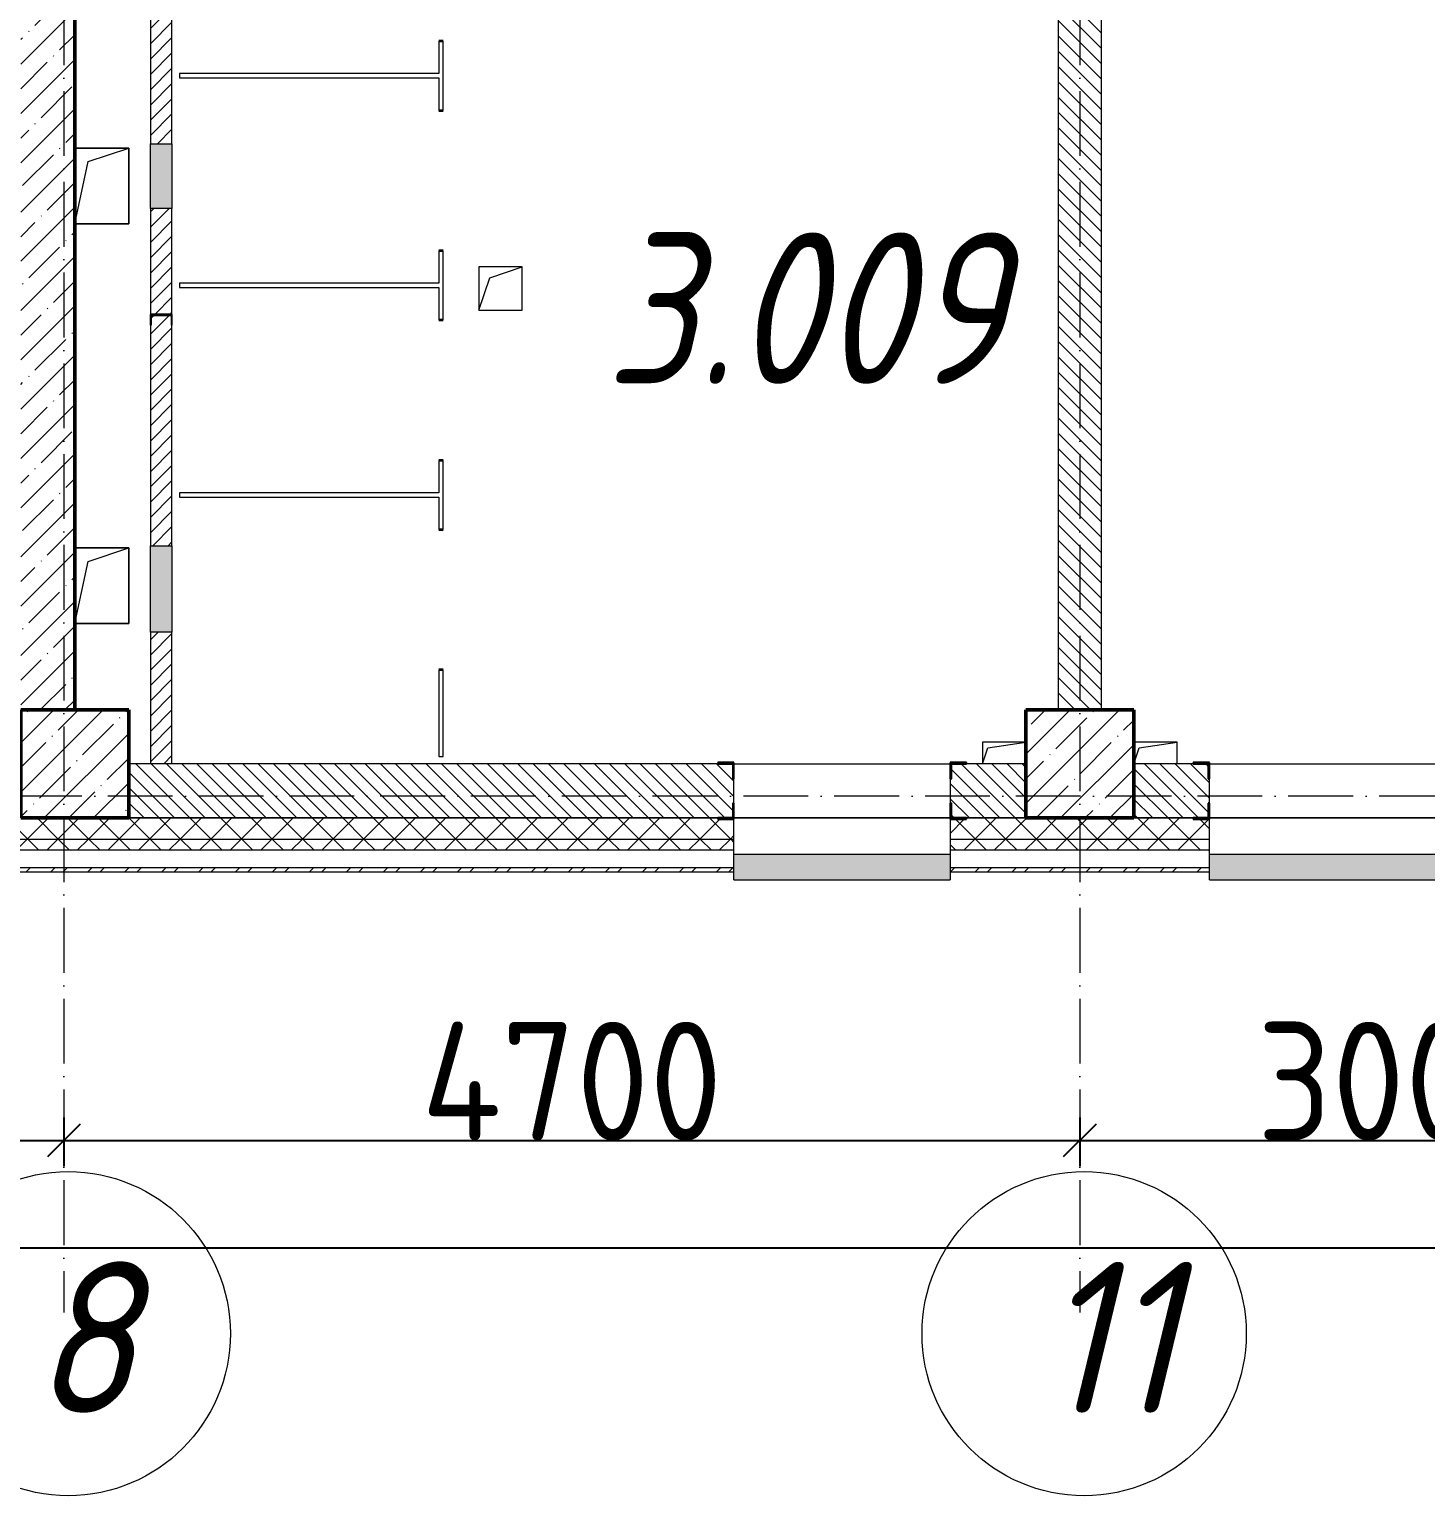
# Model space of a CAD drawing. Header units: millimetres. Extents: x -12989 to 629078, y -109036 to 555275.
# Drawn here: x 536600 to 543060, y -38472 to -31685 of the extents above; entities that cross this region are included whole.
import ezdxf

# ---------------------------------------------------------------- set-up
doc = ezdxf.new("R2010")
doc.units = ezdxf.units.MM
doc.linetypes.add('50_200_ШТРИХ_1Т_ш5_п1_п1_', pattern=[700, 500, -100, 0, -100])
for name, color, linetype, lineweight in [('A-____-____-DIMS', 7, 'Continuous', 9), ('A-DOOR-OPNG-MCUT', 7, 'Continuous', 35), ('A-FLOR-____-OTLN', 7, 'Continuous', 9), ('A-GENM-____-MCUT', 7, 'Continuous', 25), ('A-GENM-____-OTLN', 7, 'Continuous', 9), ('A-GENM-____-OTLN-1', 7, 'Continuous', 25), ('A-GLAZ-____-OTLN', 7, 'Continuous', 9), ('A-WALL-____-MCUT', 7, 'Continuous', 13), ('A-WALL-____-MCUT-1', 7, 'Continuous', 9), ('A-WALL-____-MCUT-2', 7, 'Continuous', 50), ('A-WALL-____-OTLN', 7, 'Continuous', 9), ('A-WALL-____-PATT-1', 7, 'Continuous', 9), ('A-WALL-FNSH-MCUT-1', 7, 'Continuous', 9), ('S-COLS-____-MCUT', 7, 'Continuous', 50), ('S-COLS-____-OTLN', 7, 'Continuous', 9), ('S-GRID-____-IDEN', 7, 'Continuous', 9), ('S-GRID-____-OTLN-1', 7, '50_200_ШТРИХ_1Т_ш5_п1_п1_', 9), ('Марки помещений', 7, 'Continuous', 9)]:
    doc.layers.add(name, color=color, linetype=linetype, lineweight=lineweight)
doc.layers.add('A-DOOR-____-OTLN-1', color=7, linetype='Continuous', lineweight=9, true_color=0xffffff)
doc.layers.add('A-GLAZ-____-OTLN-1', color=7, linetype='Continuous', lineweight=9, true_color=0xc0c0c0)
doc.styles.add('ISOCPEUR_I_2', font='isocpeui.ttf', dxfattribs={"width": 0.85, "height": 2.3})
doc.styles.add('ISOCPEUR_I_9', font='isocpeui.ttf', dxfattribs={"width": 0.9, "height": 250})
doc.styles.add('СПДС', font='isocpeur.ttf', dxfattribs={"width": 0.9})
doc.dimstyles.new('ISO-2_5_0_9К_БОЛЬШОЙ_ОСИ', dxfattribs={"dimscale": 304.8, "dimtxt": 248.995294, "dimasz": 0.492126, "dimexe": 0.393701, "dimexo": 0, "dimgap": 0, "dimtad": 1, "dimdec": 0, "dimzin": 0, "dimdsep": 46, "dimtxsty": 'ISOCPEUR_I_9', "dimblk1": 'OBLIQUE', "dimblk2": 'OBLIQUE', "dimsah": 1, "dimcen": 0.09, "dimdle": 0.393701, "dimazin": 0, "dimtfac": 1, "dimtdec": 4, "dimtix": 1, "dimtmove": 0, "dimatfit": 3, "dimfxl": 1, "dimtvp": 1, "dimtolj": 1, "dimtzin": 0, "dimarcsym": 2})
pattern_1 = [(135, (523510.01, -90515.614), (-35.35534, -35.35534), [])]
pattern_2 = [(45, (523510.01, -90515.61), (-70.71068, 70.71068), []), (135, (523510.01, -90515.61), (-70.71068, -70.71068), [])]

# ---------------------------------------------------------------- blocks, each defined once
blk = doc.blocks.new('BSC_Колонна _Прямоугольная - 500х500-V30-АР1_План отверстий 3 этажа в осях 1-64_Ю-ЯЯ')
at = {"layer": 'S-COLS-____-OTLN'}
h = blk.add_hatch(dxfattribs=at)
h.set_pattern_fill('FP_37', color=256, style=0, pattern_type=2)
h.set_pattern_definition([(45, (-17950, -55431.04), (-114.04925, 114.04925), []), (45, (-17835.95, -55431.04), (-114.04925, 114.04925), [201.613, -40.323, 3.353, -36.97])])
h.paths.add_polyline_path([(-250, -250), (250, -250), (250, 250), (-250, 250), (-250, 177.9)], flags=0)
at = {"layer": 'S-COLS-____-MCUT'}
for p, q in [((250, 250), (-250, 250)), ((-250, 250), (-250, -250)), ((250, -250), (250, 250)), ((-250, -250), (250, -250))]:
    blk.add_line(p, q, dxfattribs=at)
blk = doc.blocks.new('BSC_Колонна _Прямоугольная - 500х500-V60-АР1_План отверстий 3 этажа в осях 1-64_Ю-ЯЯ')
at = {"layer": 'S-COLS-____-OTLN'}
h = blk.add_hatch(dxfattribs=at)
h.set_pattern_fill('FP_68', color=256, style=0, pattern_type=2)
h.set_pattern_definition([(45, (-13300, -55431.04), (-114.04925, 114.04925), []), (45, (-13185.95, -55431.04), (-114.04925, 114.04925), [201.613, -40.323, 3.353, -36.97])])
h.paths.add_polyline_path([(-250, -250), (250, -250), (250, 250), (-250, 250)], flags=0)
at = {"layer": 'S-COLS-____-MCUT'}
for p, q in [((250, 250), (-250, 250)), ((-250, 250), (-250, -250)), ((250, -250), (250, 250)), ((-250, -250), (250, -250))]:
    blk.add_line(p, q, dxfattribs=at)
blk = doc.blocks.new('DOR_ДУ_распашная__1Ст_Прямоугольная_ШЕР - Вн_650х2100h_Кабинки С_у-18405741-АР1_План отверстий 3 этажа в осях 1-64_Ю-ЯЯ')
at = {"layer": 'A-DOOR-OPNG-MCUT'}
for p, q in [((-325, -10), (-325, 10)), ((325, 10), (325, -10))]:
    blk.add_line(p, q, dxfattribs=at)
blk = doc.blocks.new('Фахверк_СКБ_Уголок - 250_2700-27497298-АР1_План отверстий 3 этажа в осях 1-64_Ю-ЯЯ')
at = {"layer": 'A-GENM-____-MCUT'}
for p, q in [((200, 181), (125, 181)), ((125, 181), (125, 106)), ((131, 106), (131, 175)), ((131, 175), (200, 175)), ((200, 175), (200, 181)), ((125, 106), (131, 106)), ((131, -6), (125, -6)), ((125, -6), (125, -81)), ((131, -75), (131, -6)), ((125, -81), (200, -81)), ((200, -75), (131, -75)), ((200, -81), (200, -75))]:
    blk.add_line(p, q, dxfattribs=at)
blk = doc.blocks.new('154_Фахверк_СКБ_Швеллер - Тип_100_3960-28737914-АР1_План отверстий 3 этажа в осях 1-64_Ю-ЯЯ')
at = {"layer": 'A-GENM-____-MCUT'}
for p, q in [((175, 50), (125, 50)), ((125, 50), (125, -50)), ((128, 47), (175, 47)), ((128, -47), (128, 47)), ((175, 47), (175, 50)), ((125, -50), (175, -50)), ((175, -47), (128, -47)), ((175, -50), (175, -47))]:
    blk.add_line(p, q, dxfattribs=at)
blk = doc.blocks.new('AR_Отверстие Ниша - Лючок-32402568-АР1_План отверстий 3 этажа в осях 1-64_Ю-ЯЯ')
at = {"layer": 'A-GLAZ-____-OTLN'}
blk.add_hatch(color=256, dxfattribs=at).paths.add_polyline_path([(200, 50), (-200, 50), (-200, -50), (200, -50)], flags=0)
for p, q in [((-200, 50), (200, 50)), ((-200, -50), (-200, 50)), ((200, 50), (200, -50)), ((200, -50), (-200, -50))]:
    blk.add_line(p, q, dxfattribs=at)
blk = doc.blocks.new('AR_Отверстие Ниша - Лючок-32402544-АР1_План отверстий 3 этажа в осях 1-64_Ю-ЯЯ')
at = {"layer": 'A-GLAZ-____-OTLN'}
blk.add_hatch(color=256, dxfattribs=at).paths.add_polyline_path([(150, 50), (-150, 50), (-150, -50), (150, -50)], flags=0)
for p, q in [((-150, 50), (150, 50)), ((-150, -50), (-150, 50)), ((150, 50), (150, -50)), ((150, -50), (-150, -50))]:
    blk.add_line(p, q, dxfattribs=at)
blk = doc.blocks.new('AR_Отверстие прямоугольное _в плите_ - AR_Отверстие прямоугольное _в плите_-V168-АР1_План отверстий 3 этажа в осях 1-64_Ю-ЯЯ')
at = {"layer": 'A-GENM-____-OTLN'}
for p, q in [((125, 175), (-125, 175)), ((-62.5, 112.5), (125, 175)), ((125, -175), (125, 175)), ((-125, -175), (-62.5, 112.5)), ((-125, -175), (125, -175))]:
    blk.add_line(p, q, dxfattribs=at)
blk = doc.blocks.new('AR_Отверстие прямоугольное _в плите_ - AR_Отверстие прямоугольное _в плите_-30459207-АР1_План отверстий 3 этажа в осях 1-64_Ю-ЯЯ')
at = {"layer": 'A-GENM-____-OTLN'}
for p, q in [((100, 100), (-100, 100)), ((-100, 100), (-100, -100)), ((-50, 50), (100, 100)), ((100, -100), (100, 100)), ((-100, -100), (-50, 50)), ((-100, -100), (100, -100))]:
    blk.add_line(p, q, dxfattribs=at)
blk = doc.blocks.new('AR_Отверстие прямоугольное _в плите_ - AR_Отверстие прямоугольное _в плите_-V178-АР1_План отверстий 3 этажа в осях 1-64_Ю-ЯЯ')
at = {"layer": 'A-GENM-____-OTLN'}
for p, q in [((100, 50), (-100, 50)), ((-100, -50), (-75, 25)), ((-75, 25), (100, 50)), ((100, -50), (100, 50))]:
    blk.add_line(p, q, dxfattribs=at)
blk = doc.blocks.new('AR_Отверстие прямоугольное _в плите_ - AR_Отверстие прямоугольное _в плите_-30510746-АР1_План отверстий 3 этажа в осях 1-64_Ю-ЯЯ')
at = {"layer": 'A-GENM-____-OTLN'}
for p, q in [((100, 50), (-100, 50)), ((-100, 50), (-100, -50)), ((-100, -50), (-75, 25)), ((-75, 25), (100, 50))]:
    blk.add_line(p, q, dxfattribs=at)
blk = doc.blocks.new('Отлив_СКБ - Отлив витража_120_НВФ-31885283-АР1_План отверстий 3 этажа в осях 1-64_Ю-ЯЯ')
at = {"layer": 'A-GLAZ-____-OTLN-1'}
for points in [[(426.9, -2), (1000, -2), (1000, 0), (0, 0), (0, -2)], [(426.9, -120), (1000, -120), (1000, -2), (0, -2), (0, -120)]]:
    blk.add_hatch(color=256, dxfattribs=at).paths.add_polyline_path(points, flags=0)
at = {"layer": 'A-GLAZ-____-OTLN'}
for p, q in [((0, 0), (1000, 0)), ((1000, -2), (0, -2)), ((0, -120), (0, -83)), ((0, -120), (1000, -120)), ((1000, -83), (1000, -120))]:
    blk.add_line(p, q, dxfattribs=at)
blk = doc.blocks.new('Отлив_СКБ - Отлив витража_120_НВФ-31885687-АР1_План отверстий 3 этажа в осях 1-64_Ю-ЯЯ')
at = {"layer": 'A-GLAZ-____-OTLN-1'}
for points in [[(0, -2), (1800, -2), (1800, 0), (0, 0)], [(945, -120), (1800, -120), (1800, -2), (0, -2), (0, -120), (878.1, -120)]]:
    blk.add_hatch(color=256, dxfattribs=at).paths.add_polyline_path(points, flags=0)
at = {"layer": 'A-GLAZ-____-OTLN'}
for p, q in [((0, 0), (1800, 0)), ((1800, -2), (0, -2)), ((0, -120), (0, -83)), ((0, -120), (1800, -120)), ((1800, -83), (1800, -120))]:
    blk.add_line(p, q, dxfattribs=at)
blk = doc.blocks.new('Ось сетки - Круг_Ø6_00__ISO-2_5_0_9K_-25732049-АР1_План отверстий 3 этажа в осях 1-64_Ю-ЯЯ')
at = {"layer": 'S-GRID-____-IDEN'}
blk.add_circle((0, 0), 3, dxfattribs=at)
blk = doc.blocks.new('_Oblique')
at = {"color": 0, "linetype": 'ByBlock', "lineweight": -2}
blk.add_line((-0.5, -0.5), (0.5, 0.5), dxfattribs=at)
blk = doc.blocks.new('*D2961')
at = {"layer": 'A-____-____-DIMS', "color": 0, "lineweight": -2, "transparency": 16777216}
for p, q in [((293620.7, -33068.9), (293620.7, -33295)), ((297020.7, -33068.9), (297020.7, -33295)), ((293500.7, -33175), (297140.7, -33175))]:
    blk.add_line(p, q, dxfattribs=at)
at = {"layer": 'Defpoints', "color": 0, "transparency": 16777216}
for p in [(293620.7, -33068.9), (297020.7, -33068.9), (297020.7, -33175)]:
    blk.add_point(p, dxfattribs=at)
at = {"layer": 'A-____-____-DIMS', "color": 0, "lineweight": -2, "transparency": 16777216, "xscale": 150, "yscale": 150, "zscale": 150, "rotation": 180}
blk.add_blockref('_Oblique', (293620.7, -33175), dxfattribs=at)
at = {"layer": 'A-____-____-DIMS', "color": 0, "lineweight": -2, "transparency": 16777216, "xscale": 150, "yscale": 150, "zscale": 150}
blk.add_blockref('_Oblique', (297020.7, -33175), dxfattribs=at)
at = {"layer": 'A-____-____-DIMS', "color": 0, "transparency": 16777216, "insert": (295320.7, -32900.7), "char_height": 548.64, "attachment_point": 5, "style": 'СПДС'}
blk.add_mtext('\\A1;3400', dxfattribs=at)
blk = doc.blocks.new('*D2962')
at = {"layer": 'A-____-____-DIMS', "color": 0, "lineweight": -2, "transparency": 16777216}
for p, q in [((297020.7, -33068.9), (297020.7, -33295)), ((301720.7, -33068.9), (301720.7, -33295)), ((296900.7, -33175), (301840.7, -33175))]:
    blk.add_line(p, q, dxfattribs=at)
at = {"layer": 'Defpoints', "color": 0, "transparency": 16777216}
for p in [(297020.7, -33068.9), (301720.7, -33068.9), (301720.7, -33175)]:
    blk.add_point(p, dxfattribs=at)
at = {"layer": 'A-____-____-DIMS', "color": 0, "lineweight": -2, "transparency": 16777216, "xscale": 150, "yscale": 150, "zscale": 150, "rotation": 180}
blk.add_blockref('_Oblique', (297020.7, -33175), dxfattribs=at)
at = {"layer": 'A-____-____-DIMS', "color": 0, "lineweight": -2, "transparency": 16777216, "xscale": 150, "yscale": 150, "zscale": 150}
blk.add_blockref('_Oblique', (301720.7, -33175), dxfattribs=at)
at = {"layer": 'A-____-____-DIMS', "color": 0, "transparency": 16777216, "insert": (299370.7, -32900.7), "char_height": 548.64, "attachment_point": 5, "style": 'СПДС'}
blk.add_mtext('\\A1;4700', dxfattribs=at)
blk = doc.blocks.new('*D2963')
at = {"layer": 'A-____-____-DIMS', "color": 0, "lineweight": -2, "transparency": 16777216}
for p, q in [((301720.7, -33068.9), (301720.7, -33295)), ((304720.7, -33068.9), (304720.7, -33295)), ((301600.7, -33175), (304840.7, -33175))]:
    blk.add_line(p, q, dxfattribs=at)
at = {"layer": 'Defpoints', "color": 0, "transparency": 16777216}
for p in [(301720.7, -33068.9), (304720.7, -33068.9), (304720.7, -33175)]:
    blk.add_point(p, dxfattribs=at)
at = {"layer": 'A-____-____-DIMS', "color": 0, "lineweight": -2, "transparency": 16777216, "xscale": 150, "yscale": 150, "zscale": 150, "rotation": 180}
blk.add_blockref('_Oblique', (301720.7, -33175), dxfattribs=at)
at = {"layer": 'A-____-____-DIMS', "color": 0, "lineweight": -2, "transparency": 16777216, "xscale": 150, "yscale": 150, "zscale": 150}
blk.add_blockref('_Oblique', (304720.7, -33175), dxfattribs=at)
at = {"layer": 'A-____-____-DIMS', "color": 0, "transparency": 16777216, "insert": (303220.7, -32900.7), "char_height": 548.64, "attachment_point": 5, "style": 'СПДС'}
blk.add_mtext('\\A1;3000', dxfattribs=at)
blk = doc.blocks.new('*D2979')
at = {"layer": 'A-____-____-DIMS', "color": 0, "lineweight": -2, "transparency": 16777216}
for p, q in [((281420.7, -33565.7), (281420.7, -33791.8)), ((354820.7, -33565.7), (354820.7, -33791.8)), ((281300.7, -33671.8), (354940.7, -33671.8))]:
    blk.add_line(p, q, dxfattribs=at)
at = {"layer": 'Defpoints', "color": 0, "transparency": 16777216}
for p in [(281420.7, -33565.7), (354820.7, -33565.7), (354820.7, -33671.8)]:
    blk.add_point(p, dxfattribs=at)
at = {"layer": 'A-____-____-DIMS', "color": 0, "lineweight": -2, "transparency": 16777216, "xscale": 150, "yscale": 150, "zscale": 150, "rotation": 180}
blk.add_blockref('_Oblique', (281420.7, -33671.8), dxfattribs=at)
at = {"layer": 'A-____-____-DIMS', "color": 0, "lineweight": -2, "transparency": 16777216, "xscale": 150, "yscale": 150, "zscale": 150}
blk.add_blockref('_Oblique', (354820.7, -33671.8), dxfattribs=at)
at = {"layer": 'A-____-____-DIMS', "color": 0, "transparency": 16777216, "insert": (318120.7, -33397.5), "char_height": 548.64, "attachment_point": 5, "style": 'СПДС'}
blk.add_mtext('\\A1;73400', dxfattribs=at)
blk = doc.blocks.new('3эт')
at = {"layer": 'S-GRID-____-OTLN-1', "color": 251, "ltscale": 0.6, "true_color": 0x636466}
for p, q in [((297020.7, 4029.4), (297020.7, -33971.9)), ((301720.7, 4029.4), (301720.7, -33971.9)), ((387845.1, -31582.4), (279101.9, -31582.4))]:
    blk.add_line(p, q, dxfattribs=at)
at = {"layer": 'S-GRID-____-IDEN', "xscale": 250, "yscale": 250, "zscale": 99.99999999999993, "rotation": 180}
for p in [(297040.6, -34069.4), (301740.6, -34069.4)]:
    blk.add_blockref('Ось сетки - Круг_Ø6_00__ISO-2_5_0_9K_-25732049-АР1_План отверстий 3 этажа в осях 1-64_Ю-ЯЯ', p, dxfattribs=at)
at = {"layer": 'S-GRID-____-IDEN', "char_height": 700, "attachment_point": 1, "style": 'ISOCPEUR_I_9'}
for s, insert, width in [('\\fISOCPEUR|b0|i1|c204|p34|;\\W.9;8', (296872.4, -33737), 202.025), ('11', (301536.8, -33737), 288.607)]:
    blk.add_mtext(s, dxfattribs=dict(at, insert=insert, width=width))
at = {"layer": 'A-____-____-DIMS'}
for base, p1, p2, override, picture, middle in [((297020.7, -33175), (293620.7, -33068.9), (297020.7, -33068.9), {"dimtxt": 1.8, "dimpost": '<>', "dimtxsty": 'СПДС', "dimfxl": 3400}, '*D2961', (295320.7, -32900.7)), ((301720.7, -33175), (297020.7, -33068.9), (301720.7, -33068.9), {"dimtxt": 1.8, "dimpost": '<>', "dimtxsty": 'СПДС', "dimfxl": 4700}, '*D2962', (299370.7, -32900.7)), ((304720.7, -33175), (301720.7, -33068.9), (304720.7, -33068.9), {"dimtxt": 1.8, "dimpost": '<>', "dimtxsty": 'СПДС', "dimfxl": 3000}, '*D2963', (303220.7, -32900.7)), ((354820.7, -33671.8), (281420.7, -33565.7), (354820.7, -33565.7), {"dimtxt": 1.8, "dimpost": '<>', "dimtxsty": 'СПДС', "dimfxl": 73400}, '*D2979', (318120.7, -33397.5))]:
    dim = blk.add_linear_dim(base=base, p1=p1, p2=p2, dimstyle='ISO-2_5_0_9К_БОЛЬШОЙ_ОСИ', override=override, dxfattribs=at)
    dim.commit()
    dim.dimension.update_dxf_attribs({"geometry": picture, "text_midpoint": middle})

msp = doc.modelspace()

# ---------------------------------------------------------------- hatches: boundary and pattern name
at = {"layer": 'A-WALL-____-PATT-1'}
h = msp.add_hatch(dxfattribs=at)
h.set_pattern_fill('FP_12', color=256, style=0, pattern_type=2)
h.set_pattern_definition([(45, (523510, -90515.61), (-114.04925, 114.04925), []), (45, (523624.06, -90515.61), (-114.04925, 114.04925), [201.612, -40.322, 3.353, -36.97])])
h.paths.add_polyline_path([(536560.0077, -34834.5723), (536810.0077, -34834.5723), (536810.0077, -27334.5723), (536560.0077, -27334.5723), (536560.0077, -33292.1615)], flags=0)
h = msp.add_hatch(dxfattribs=at)
h.set_pattern_fill('FP_8', color=256, style=0, pattern_type=2)
h.set_pattern_definition([(45, (523510.01, -90515.614), (-35.35534, 35.35534), [])])
h.paths.add_polyline_path([(537160.0077, -35084.5723), (537260.0077, -35084.5723), (537260.0077, -34474.5723), (537160.0077, -34474.5723)], flags=0)
h.paths.add_polyline_path([(537260.0077, -34074.5723), (537260.0077, -33054.5723), (537257.0077, -33054.5723), (537257.0077, -33007.5723), (537163.0077, -33007.5723), (537163.0077, -33054.5723), (537160.0077, -33054.5723), (537160.0077, -34074.5723), (537184.1703, -34074.5723)], flags=0)
h.paths.add_polyline_path([(537257.0077, -33004.5723), (537260.0077, -33004.5723), (537260.0077, -32514.5723), (537160.0077, -32514.5723), (537160.0077, -33004.5723), (537209.7684, -33004.5723)], flags=0)
h.paths.add_polyline_path([(537260.0077, -32214.5723), (537260.0077, -29834.5723), (537160.0077, -29834.5723), (537160.0077, -32214.5723), (537228.668, -32214.5723)], flags=0)
h.paths.add_polyline_path([(537160.0077, -29334.5723), (537260.0077, -29334.5723), (537260.0077, -27534.5723), (537160.0077, -27534.5723)], flags=0)
h = msp.add_hatch(dxfattribs=at)
h.set_pattern_fill('FP_9', color=256, style=0, pattern_type=2)
h.set_pattern_definition(pattern_1)
h.paths.add_polyline_path([(541360.0077, -34834.5723), (541560.0077, -34834.5723), (541560.0077, -31334.5723), (541491.0077, -31334.5723), (541491.0077, -31328.5723), (541560.0077, -31328.5723), (541560.0077, -27834.5723), (541360.0077, -27834.5723), (541360.0077, -31328.5723), (541429.0077, -31328.5723), (541429.0077, -31334.5723), (541360.0077, -31334.5723), (541360.0077, -33292.1615)], flags=0)
h = msp.add_hatch(dxfattribs=at)
h.set_pattern_fill('FP_9', color=256, style=0, pattern_type=2)
h.set_pattern_definition(pattern_1)
h.paths.add_polyline_path([(541210.0077, -35334.5723), (541210.0077, -35084.5723), (540866.0077, -35084.5723), (540866.0077, -35153.5723), (540860.0077, -35153.5723), (540860.0077, -35265.5723), (540866.0077, -35265.5723), (540866.0077, -35334.5723), (541170.6246, -35334.5723)], flags=0)
h.paths.add_polyline_path([(539854.0077, -35334.5723), (539854.0077, -35265.5723), (539860.0077, -35265.5723), (539860.0077, -35153.5723), (539854.0077, -35153.5723), (539854.0077, -35084.5723), (537060.0077, -35084.5723), (537060.0077, -35334.5723), (539785.0077, -35334.5723)], flags=0)
h = msp.add_hatch(dxfattribs=at)
h.set_pattern_fill('FP_9', color=256, style=0, pattern_type=2)
h.set_pattern_definition(pattern_1)
h.paths.add_polyline_path([(543866.0077, -35334.5723), (544210.0077, -35334.5723), (544210.0077, -35084.5723), (543866.0077, -35084.5723), (543866.0077, -35153.5723), (543860.0077, -35153.5723), (543860.0077, -35265.5723), (543866.0077, -35265.5723)], flags=0)
h.paths.add_polyline_path([(541804.0077, -35334.5723), (542054.0077, -35334.5723), (542054.3567, -35265.5723), (542060.0077, -35265.5723), (542060.0077, -35153.5723), (542054.0077, -35153.5723), (542054.0077, -35084.5723), (541710.0077, -35084.5723), (541710.0077, -35334.5723)], flags=0)
h = msp.add_hatch(dxfattribs=at)
h.set_pattern_fill('FP_4', color=256, style=0, pattern_type=2)
h.set_pattern_definition(pattern_2)
h.paths.add_polyline_path([(597729.4818, -35434.5723), (597810.0077, -35434.5723), (597810.0077, -35334.5723), (591460.0077, -35334.5723), (591460.0077, -35434.5723), (594194.5532, -35434.5723)], flags=0)
h.paths.add_polyline_path([(587124.6961, -35434.5723), (587510.0077, -35434.5723), (587510.0077, -35340.5723), (587435.0077, -35340.5723), (587435.0077, -35334.5723), (586485.0077, -35334.5723), (586485.0077, -35340.5723), (586410.0077, -35340.5723), (586410.0077, -35434.5723), (586760.0077, -35434.5723)], flags=0)
h.paths.add_polyline_path([(588892.1604, -35434.5723), (590460.0077, -35434.5723), (590460.0077, -35334.5723), (588585.0077, -35334.5723), (588585.0077, -35340.5723), (588510.0077, -35340.5723), (588510.0077, -35434.5723)], flags=0)
h.paths.add_polyline_path([(583485.0077, -35434.5723), (584610.0077, -35434.5723), (584610.0077, -35340.5723), (584535.0077, -35340.5723), (584535.0077, -35334.5723), (583485.0077, -35334.5723), (583485.0077, -35340.5723), (583410.0077, -35340.5723), (583410.0077, -35434.5723), (583416.0077, -35434.5723)], flags=0)
h.paths.add_polyline_path([(581610.0077, -35434.5723), (581610.0077, -35340.5723), (581535.0077, -35340.5723), (581535.0077, -35334.5723), (580485.0077, -35334.5723), (580485.0077, -35340.5723), (580410.0077, -35340.5723), (580410.0077, -35434.5723), (580938.5711, -35434.5723)], flags=0)
h.paths.add_polyline_path([(577485.0077, -35434.5723), (578610.0077, -35434.5723), (578610.0077, -35340.5723), (578535.0077, -35340.5723), (578535.0077, -35334.5723), (577485.0077, -35334.5723), (577485.0077, -35340.5723), (577410.0077, -35340.5723), (577410.0077, -35434.5723)], flags=0)
h.paths.add_polyline_path([(575535.0077, -35434.5723), (575610.0077, -35434.5723), (575610.0077, -35340.5723), (575535.0077, -35340.5723), (575535.0077, -35334.5723), (574485.0077, -35334.5723), (574485.0077, -35340.5723), (574410.0077, -35340.5723), (574410.0077, -35434.5723), (574752.4461, -35434.5723)], flags=0)
h.paths.add_polyline_path([(571760.0077, -35434.5723), (572610.0077, -35434.5723), (572610.0077, -35340.5723), (572535.0077, -35340.5723), (572535.0077, -35334.5723), (571485.0077, -35334.5723), (571485.0077, -35340.5723), (571410.0077, -35340.5723), (571410.0077, -35434.5723), (571485.0077, -35434.5723)], flags=0)
h.paths.add_polyline_path([(569450.0532, -35434.5723), (569610.0077, -35434.5723), (569610.0077, -35340.5723), (569535.0077, -35340.5723), (569535.0077, -35334.5723), (567935.0077, -35334.5723), (567935.0077, -35340.5723), (567860.0077, -35340.5723), (567860.0077, -35434.5723), (568566.3211, -35434.5723)], flags=0)
h.paths.add_polyline_path([(565915.1246, -35434.5723), (566060.0077, -35434.5723), (566060.0077, -35340.5723), (565985.0077, -35340.5723), (565985.0077, -35334.5723), (564935.0077, -35334.5723), (564935.0077, -35340.5723), (564860.0077, -35340.5723), (564860.0077, -35434.5723)], flags=0)
h.paths.add_polyline_path([(563060.0077, -35434.5723), (563060.0077, -35340.5723), (562985.0077, -35340.5723), (562985.0077, -35334.5723), (561935.0077, -35334.5723), (561935.0077, -35340.5723), (561860.0077, -35340.5723), (561860.0077, -35434.5723), (562380.1961, -35434.5723)], flags=0)
h.paths.add_polyline_path([(559728.9996, -35434.5723), (560060.0077, -35434.5723), (560060.0077, -35340.5723), (559985.0077, -35340.5723), (559985.0077, -35334.5723), (558935.0077, -35334.5723), (558935.0077, -35340.5723), (558860.0077, -35340.5723), (558860.0077, -35434.5723), (559287.1336, -35434.5723)], flags=0)
h.paths.add_polyline_path([(555935.0077, -35434.5723), (557060.0077, -35434.5723), (557060.0077, -35340.5723), (556985.0077, -35340.5723), (556985.0077, -35334.5723), (555935.0077, -35334.5723), (555935.0077, -35340.5723), (555860.0077, -35340.5723), (555860.0077, -35434.5723), (555866.0077, -35434.5723)], flags=0)
h.paths.add_polyline_path([(552860.0077, -35434.5723), (554060.0077, -35434.5723), (554060.0077, -35340.5723), (553985.0077, -35340.5723), (553985.0077, -35334.5723), (552935.0077, -35334.5723), (552935.0077, -35340.5723), (552860.0077, -35340.5723)], flags=0)
h.paths.add_polyline_path([(551060.0077, -35434.5723), (551060.0077, -35340.5723), (550985.0077, -35340.5723), (550985.0077, -35334.5723), (549935.0077, -35334.5723), (549935.0077, -35340.5723), (549860.0077, -35340.5723), (549860.0077, -35434.5723), (550891.6782, -35434.5723)], flags=0)
h.paths.add_polyline_path([(546935.0077, -35434.5723), (548060.0077, -35434.5723), (548060.0077, -35340.5723), (547985.0077, -35340.5723), (547985.0077, -35334.5723), (546935.0077, -35334.5723), (546935.0077, -35340.5723), (546860.0077, -35340.5723), (546860.0077, -35434.5723), (546866.0077, -35434.5723)], flags=0)
h.paths.add_polyline_path([(545060.0077, -35434.5723), (545060.0077, -35340.5723), (544985.0077, -35340.5723), (544985.0077, -35334.5723), (543935.0077, -35334.5723), (543935.0077, -35340.5723), (543860.0077, -35340.5723), (543860.0077, -35434.5723), (544985.0077, -35434.5723)], flags=0)
h.paths.add_polyline_path([(541710.0077, -35434.5723), (542060.0077, -35434.5723), (542060.0077, -35340.5723), (541985.0077, -35340.5723), (541985.0077, -35334.5723), (540935.0077, -35334.5723), (540935.0077, -35340.5723), (540860.0077, -35340.5723), (540860.0077, -35434.5723), (541210.0077, -35434.5723)], flags=0)
h.paths.add_polyline_path([(539860.0077, -35434.5723), (539860.0077, -35340.5723), (539785.0077, -35340.5723), (539785.0077, -35334.5723), (530060.0077, -35334.5723), (530060.0077, -35434.5723), (539403.1603, -35434.5723)], flags=0)
h.paths.add_polyline_path([(529060.0077, -35434.5723), (529060.0077, -35334.5723), (521060.0077, -35334.5723), (521060.0077, -35434.5723), (527030.9103, -35434.5723)], flags=0)
h = msp.add_hatch(dxfattribs=at)
h.set_pattern_fill('FP_4', color=256, style=0, pattern_type=2)
h.set_pattern_definition(pattern_2)
h.paths.add_polyline_path([(597810.0077, -35484.5723), (597810.0077, -35434.5723), (591460.0077, -35434.5723), (591460.0077, -35484.5723), (597729.4818, -35484.5723)], flags=0)
h.paths.add_polyline_path([(590460.0077, -35484.5723), (590460.0077, -35434.5723), (588510.0077, -35434.5723), (588510.0077, -35484.5723), (588892.1604, -35484.5723)], flags=0)
h.paths.add_polyline_path([(584610.0077, -35484.5723), (584610.0077, -35434.5723), (583410.0077, -35434.5723), (583410.0077, -35484.5723), (583589.7675, -35484.5723)], flags=0)
h.paths.add_polyline_path([(587124.6961, -35484.5723), (587510.0077, -35484.5723), (587510.0077, -35434.5723), (586410.0077, -35434.5723), (586410.0077, -35484.5723)], flags=0)
h.paths.add_polyline_path([(580938.5711, -35484.5723), (581610.0077, -35484.5723), (581610.0077, -35434.5723), (580410.0077, -35434.5723), (580410.0077, -35484.5723)], flags=0)
h.paths.add_polyline_path([(578610.0077, -35484.5723), (578610.0077, -35434.5723), (577410.0077, -35434.5723), (577410.0077, -35484.5723), (578287.3746, -35484.5723)], flags=0)
h.paths.add_polyline_path([(575610.0077, -35484.5723), (575610.0077, -35434.5723), (574410.0077, -35434.5723), (574410.0077, -35484.5723), (574752.4461, -35484.5723)], flags=0)
h.paths.add_polyline_path([(572610.0077, -35484.5723), (572610.0077, -35434.5723), (571410.0077, -35434.5723), (571410.0077, -35484.5723), (572101.2496, -35484.5723)], flags=0)
h.paths.add_polyline_path([(569610.0077, -35484.5723), (569610.0077, -35434.5723), (567860.0077, -35434.5723), (567860.0077, -35484.5723), (569450.0532, -35484.5723)], flags=0)
h.paths.add_polyline_path([(566060.0077, -35484.5723), (566060.0077, -35434.5723), (564860.0077, -35434.5723), (564860.0077, -35484.5723), (565915.1246, -35484.5723)], flags=0)
h.paths.add_polyline_path([(563060.0077, -35484.5723), (563060.0077, -35434.5723), (561860.0077, -35434.5723), (561860.0077, -35484.5723), (562380.1961, -35484.5723)], flags=0)
h.paths.add_polyline_path([(560060.0077, -35484.5723), (560060.0077, -35434.5723), (558860.0077, -35434.5723), (558860.0077, -35484.5723), (559728.9996, -35484.5723)], flags=0)
h.paths.add_polyline_path([(555860.0077, -35484.5723), (557060.0077, -35484.5723), (557060.0077, -35434.5723), (555860.0077, -35434.5723)], flags=0)
h.paths.add_polyline_path([(553542.8746, -35484.5723), (554060.0077, -35484.5723), (554060.0077, -35434.5723), (552860.0077, -35434.5723), (552860.0077, -35484.5723)], flags=0)
h.paths.add_polyline_path([(550891.6782, -35484.5723), (551060.0077, -35484.5723), (551060.0077, -35434.5723), (549860.0077, -35434.5723), (549860.0077, -35484.5723), (550007.946, -35484.5723)], flags=0)
h.paths.add_polyline_path([(548060.0077, -35484.5723), (548060.0077, -35434.5723), (546860.0077, -35434.5723), (546860.0077, -35484.5723), (547356.7496, -35484.5723)], flags=0)
h.paths.add_polyline_path([(544705.5532, -35484.5723), (545060.0077, -35484.5723), (545060.0077, -35434.5723), (543860.0077, -35434.5723), (543860.0077, -35484.5723)], flags=0)
h.paths.add_polyline_path([(542054.3567, -35484.5723), (542060.0077, -35484.5723), (542060.0077, -35434.5723), (540860.0077, -35434.5723), (540860.0077, -35484.5723), (541170.6246, -35484.5723)], flags=0)
h.paths.add_polyline_path([(539403.1603, -35484.5723), (539860.0077, -35484.5723), (539860.0077, -35434.5723), (530060.0077, -35434.5723), (530060.0077, -35484.5723), (537635.696, -35484.5723)], flags=0)
h.paths.add_polyline_path([(529060.0077, -35484.5723), (529060.0077, -35434.5723), (520960.0077, -35434.5723), (520960.0077, -35484.5723), (527030.9103, -35484.5723)], flags=0)
h = msp.add_hatch(dxfattribs=at)
h.set_pattern_fill('FP_6', color=256, style=0, pattern_type=2)
h.set_pattern_definition([(45, (523510.01, -90515.61), (-85.53659, 85.53659), []), (45, (523567.03, -90515.61), (-85.53659, 85.53659), [])])
h.paths.add_polyline_path([(568566.3211, -35584.5723), (568725.0077, -35584.5723), (568725.0077, -35564.5723), (567860.0077, -35564.5723), (567860.0077, -35584.5723)], flags=0)
h.paths.add_polyline_path([(566060.0077, -35584.5723), (566060.0077, -35564.5723), (564860.0077, -35564.5723), (564860.0077, -35584.5723), (565915.1246, -35584.5723)], flags=0)
h.paths.add_polyline_path([(563060.0077, -35584.5723), (563060.0077, -35564.5723), (561860.0077, -35564.5723), (561860.0077, -35584.5723), (562380.1961, -35584.5723)], flags=0)
h.paths.add_polyline_path([(560060.0077, -35584.5723), (560060.0077, -35564.5723), (558860.0077, -35564.5723), (558860.0077, -35584.5723), (559728.9996, -35584.5723)], flags=0)
h.paths.add_polyline_path([(557060.0077, -35584.5723), (557060.0077, -35564.5723), (555860.0077, -35564.5723), (555860.0077, -35584.5723), (556194.071, -35584.5723)], flags=0)
h.paths.add_polyline_path([(553542.8746, -35584.5723), (554060.0077, -35584.5723), (554060.0077, -35564.5723), (552860.0077, -35564.5723), (552860.0077, -35584.5723)], flags=0)
h.paths.add_polyline_path([(550891.6782, -35584.5723), (551060.0077, -35584.5723), (551060.0077, -35564.5723), (549860.0077, -35564.5723), (549860.0077, -35584.5723), (550007.946, -35584.5723)], flags=0)
h.paths.add_polyline_path([(546860.0077, -35584.5723), (548060.0077, -35584.5723), (548060.0077, -35564.5723), (546860.0077, -35564.5723)], flags=0)
h.paths.add_polyline_path([(543860.0077, -35584.5723), (545060.0077, -35584.5723), (545060.0077, -35564.5723), (543860.0077, -35564.5723)], flags=0)
h.paths.add_polyline_path([(540860.0077, -35584.5723), (542060.0077, -35584.5723), (542060.0077, -35564.5723), (540860.0077, -35564.5723)], flags=0)
h.paths.add_polyline_path([(539860.0077, -35584.5723), (539860.0077, -35564.5723), (530060.0077, -35564.5723), (530060.0077, -35584.5723), (539403.1603, -35584.5723)], flags=0)
h.paths.add_polyline_path([(529060.0077, -35584.5723), (529060.0077, -35564.5723), (520830.0077, -35564.5723), (520830.0077, -35584.5723), (527030.9103, -35584.5723)], flags=0)

# ---------------------------------------------------------------- linework, layer by layer
at = {"layer": 'A-FLOR-____-OTLN'}
for p, q in [((536810.0077, -32234.5723), (537060.0077, -32234.5723)), ((537060.0077, -32234.5723), (537060.0077, -32584.5723)), ((537060.0077, -32584.5723), (536810.0077, -32584.5723)), ((536810.0077, -34084.5723), (537060.0077, -34084.5723)), ((537060.0077, -34084.5723), (537060.0077, -34434.5723)), ((537060.0077, -34434.5723), (536810.0077, -34434.5723))]:
    msp.add_line(p, q, dxfattribs=at)
at = {"layer": 'A-WALL-____-MCUT'}
for p, q in [((541360.0077, -31334.5723), (541360.0077, -34834.5723)), ((541560.0077, -34834.5723), (541560.0077, -31334.5723)), ((539785.0077, -35084.5723), (537060.0077, -35084.5723)), ((541210.0077, -35084.5723), (540935.0077, -35084.5723)), ((541985.0077, -35084.5723), (541710.0077, -35084.5723)), ((539860.0077, -35265.5723), (539860.0077, -35153.5723)), ((540860.0077, -35153.5723), (540860.0077, -35265.5723)), ((542060.0077, -35265.5723), (542060.0077, -35153.5723)), ((539860.0077, -35564.5723), (539860.0077, -35340.5723)), ((540860.0077, -35340.5723), (540860.0077, -35564.5723)), ((542060.0077, -35564.5723), (542060.0077, -35340.5723)), ((530060.0077, -35564.5723), (539860.0077, -35564.5723)), ((540860.0077, -35564.5723), (542060.0077, -35564.5723))]:
    msp.add_line(p, q, dxfattribs=at)
at = {"layer": 'A-WALL-____-MCUT-1'}
for p, q in [((537060.0077, -35334.5723), (539785.0077, -35334.5723)), ((539785.0077, -35334.5723), (537060.0077, -35334.5723)), ((540935.0077, -35334.5723), (541210.0077, -35334.5723)), ((541210.0077, -35334.5723), (540935.0077, -35334.5723)), ((541985.0077, -35334.5723), (541710.0077, -35334.5723)), ((541710.0077, -35334.5723), (541985.0077, -35334.5723)), ((539860.0077, -35434.5723), (530060.0077, -35434.5723)), ((539860.0077, -35484.5723), (530060.0077, -35484.5723)), ((542060.0077, -35434.5723), (540860.0077, -35434.5723)), ((542060.0077, -35484.5723), (540860.0077, -35484.5723))]:
    msp.add_line(p, q, dxfattribs=at)
at = {"layer": 'A-WALL-____-MCUT-2'}
msp.add_line((536810.0077, -34834.5723), (536810.0077, -27334.5723), dxfattribs=at)
at = {"layer": 'A-WALL-____-OTLN'}
for p, q in [((539860.0077, -35084.5723), (540860.0077, -35084.5723)), ((542060.0077, -35084.5723), (543860.0077, -35084.5723)), ((539860.0077, -35334.5723), (540860.0077, -35334.5723)), ((540860.0077, -35334.5723), (539860.0077, -35334.5723)), ((542060.0077, -35334.5723), (543860.0077, -35334.5723)), ((543860.0077, -35334.5723), (542060.0077, -35334.5723))]:
    msp.add_line(p, q, dxfattribs=at)
at = {"layer": 'A-WALL-FNSH-MCUT-1'}
for p, q in [((537160.0077, -29834.5723), (537160.0077, -32214.5723)), ((537260.0077, -32214.5723), (537260.0077, -30904.5723)), ((538495.0077, -31739.5723), (538495.0077, -31889.5723)), ((538515.0077, -32059.5723), (538515.0077, -31739.5723)), ((538495.0077, -31889.5723), (537295.0077, -31889.5723)), ((537295.0077, -31889.5723), (537295.0077, -31909.5723)), ((537295.0077, -31909.5723), (538495.0077, -31909.5723)), ((538495.0077, -31909.5723), (538495.0077, -32059.5723)), ((537160.0077, -32514.5723), (537160.0077, -33004.5723)), ((537260.0077, -33004.5723), (537260.0077, -32514.5723)), ((538495.0077, -32709.5723), (538495.0077, -32859.5723)), ((538515.0077, -33029.5723), (538515.0077, -32709.5723)), ((538495.0077, -32859.5723), (537295.0077, -32859.5723)), ((537295.0077, -32859.5723), (537295.0077, -32879.5723)), ((537295.0077, -32879.5723), (538495.0077, -32879.5723)), ((538495.0077, -32879.5723), (538495.0077, -33029.5723)), ((537160.0077, -33054.5723), (537160.0077, -34074.5723)), ((537260.0077, -34074.5723), (537260.0077, -33054.5723)), ((538495.0077, -33679.5723), (538495.0077, -33829.5723)), ((538515.0077, -33999.5723), (538515.0077, -33679.5723)), ((538495.0077, -33829.5723), (537295.0077, -33829.5723)), ((537295.0077, -33829.5723), (537295.0077, -33849.5723)), ((537295.0077, -33849.5723), (538495.0077, -33849.5723)), ((538495.0077, -33849.5723), (538495.0077, -33999.5723)), ((537160.0077, -34474.5723), (537160.0077, -35084.5723)), ((537260.0077, -35084.5723), (537260.0077, -34474.5723)), ((538495.0077, -34649.5723), (538495.0077, -35049.5723)), ((538515.0077, -35049.5723), (538515.0077, -34649.5723)), ((538495.0077, -35049.5723), (538515.0077, -35049.5723)), ((530060.0077, -35584.5723), (539860.0077, -35584.5723)), ((539860.0077, -35584.5723), (539860.0077, -35564.5723)), ((540860.0077, -35564.5723), (540860.0077, -35584.5723)), ((540860.0077, -35584.5723), (542060.0077, -35584.5723)), ((542060.0077, -35584.5723), (542060.0077, -35564.5723))]:
    msp.add_line(p, q, dxfattribs=at)

# ---------------------------------------------------------------- block references
msp.add_blockref('3эт', (239739.3002, -3652.1582))
at = {"layer": 'A-DOOR-____-OTLN-1', "rotation": 90.00000000000007}
for p in [(538505.0077, -31414.5723), (538505.0077, -32384.5723), (538505.0077, -33354.5723), (538505.0077, -34324.5723)]:
    msp.add_blockref('DOR_ДУ_распашная__1Ст_Прямоугольная_ШЕР - Вн_650х2100h_Кабинки С_у-18405741-АР1_План отверстий 3 этажа в осях 1-64_Ю-ЯЯ', p, dxfattribs=at)
at = {"layer": 'A-GENM-____-OTLN'}
for name, p in [('AR_Отверстие прямоугольное _в плите_ - AR_Отверстие прямоугольное _в плите_-V168-АР1_План отверстий 3 этажа в осях 1-64_Ю-ЯЯ', (536935.0077, -32409.5723)), ('AR_Отверстие прямоугольное _в плите_ - AR_Отверстие прямоугольное _в плите_-30459207-АР1_План отверстий 3 этажа в осях 1-64_Ю-ЯЯ', (538780.0077, -32884.5723)), ('AR_Отверстие прямоугольное _в плите_ - AR_Отверстие прямоугольное _в плите_-V168-АР1_План отверстий 3 этажа в осях 1-64_Ю-ЯЯ', (536935.0077, -34259.5723)), ('AR_Отверстие прямоугольное _в плите_ - AR_Отверстие прямоугольное _в плите_-30510746-АР1_План отверстий 3 этажа в осях 1-64_Ю-ЯЯ', (541110.0077, -35034.5723)), ('AR_Отверстие прямоугольное _в плите_ - AR_Отверстие прямоугольное _в плите_-V178-АР1_План отверстий 3 этажа в осях 1-64_Ю-ЯЯ', (541810.0077, -35034.5723))]:
    msp.add_blockref(name, p, dxfattribs=at)
at = {"layer": 'A-GENM-____-OTLN-1'}
for name, p, rotation in [('154_Фахверк_СКБ_Швеллер - Тип_100_3960-28737914-АР1_План отверстий 3 этажа в осях 1-64_Ю-ЯЯ', (537210.0077, -32879.5723), 270.0000000000001), ('Фахверк_СКБ_Уголок - 250_2700-27497298-АР1_План отверстий 3 этажа в осях 1-64_Ю-ЯЯ', (539985.0077, -35159.5723), 180), ('Фахверк_СКБ_Уголок - 250_2700-27497298-АР1_План отверстий 3 этажа в осях 1-64_Ю-ЯЯ', (542185.0077, -35159.5723), 180)]:
    msp.add_blockref(name, p, dxfattribs=dict(at, rotation=rotation))
msp.add_blockref('Фахверк_СКБ_Уголок - 250_2700-27497298-АР1_План отверстий 3 этажа в осях 1-64_Ю-ЯЯ', (540735.0077, -35259.5723), dxfattribs=at)
at = {"layer": 'A-GLAZ-____-OTLN', "rotation": 270.0000000000001}
for name, p in [('AR_Отверстие Ниша - Лючок-32402544-АР1_План отверстий 3 этажа в осях 1-64_Ю-ЯЯ', (537210.0077, -32364.5723)), ('AR_Отверстие Ниша - Лючок-32402568-АР1_План отверстий 3 этажа в осях 1-64_Ю-ЯЯ', (537210.0077, -34274.5723))]:
    msp.add_blockref(name, p, dxfattribs=at)
at = {"layer": 'A-GLAZ-____-OTLN'}
for name, p in [('Отлив_СКБ - Отлив витража_120_НВФ-31885283-АР1_План отверстий 3 этажа в осях 1-64_Ю-ЯЯ', (539860.0077, -35501.5723)), ('Отлив_СКБ - Отлив витража_120_НВФ-31885687-АР1_План отверстий 3 этажа в осях 1-64_Ю-ЯЯ', (542060.0077, -35501.5723))]:
    msp.add_blockref(name, p, dxfattribs=at)
at = {"layer": 'S-COLS-____-OTLN'}
for name, p in [('BSC_Колонна _Прямоугольная - 500х500-V60-АР1_План отверстий 3 этажа в осях 1-64_Ю-ЯЯ', (536810.0077, -35084.5723)), ('BSC_Колонна _Прямоугольная - 500х500-V30-АР1_План отверстий 3 этажа в осях 1-64_Ю-ЯЯ', (541460.0077, -35084.5723))]:
    msp.add_blockref(name, p, dxfattribs=at)

# ---------------------------------------------------------------- texts
at = {"layer": 'Марки помещений', "insert": (539265.9065, -32624.8921), "char_height": 700, "width": 785.65375, "attachment_point": 1, "style": 'ISOCPEUR_I_2'}
msp.add_mtext('3.009', dxfattribs=at)

doc.saveas('drawing.dxf')
